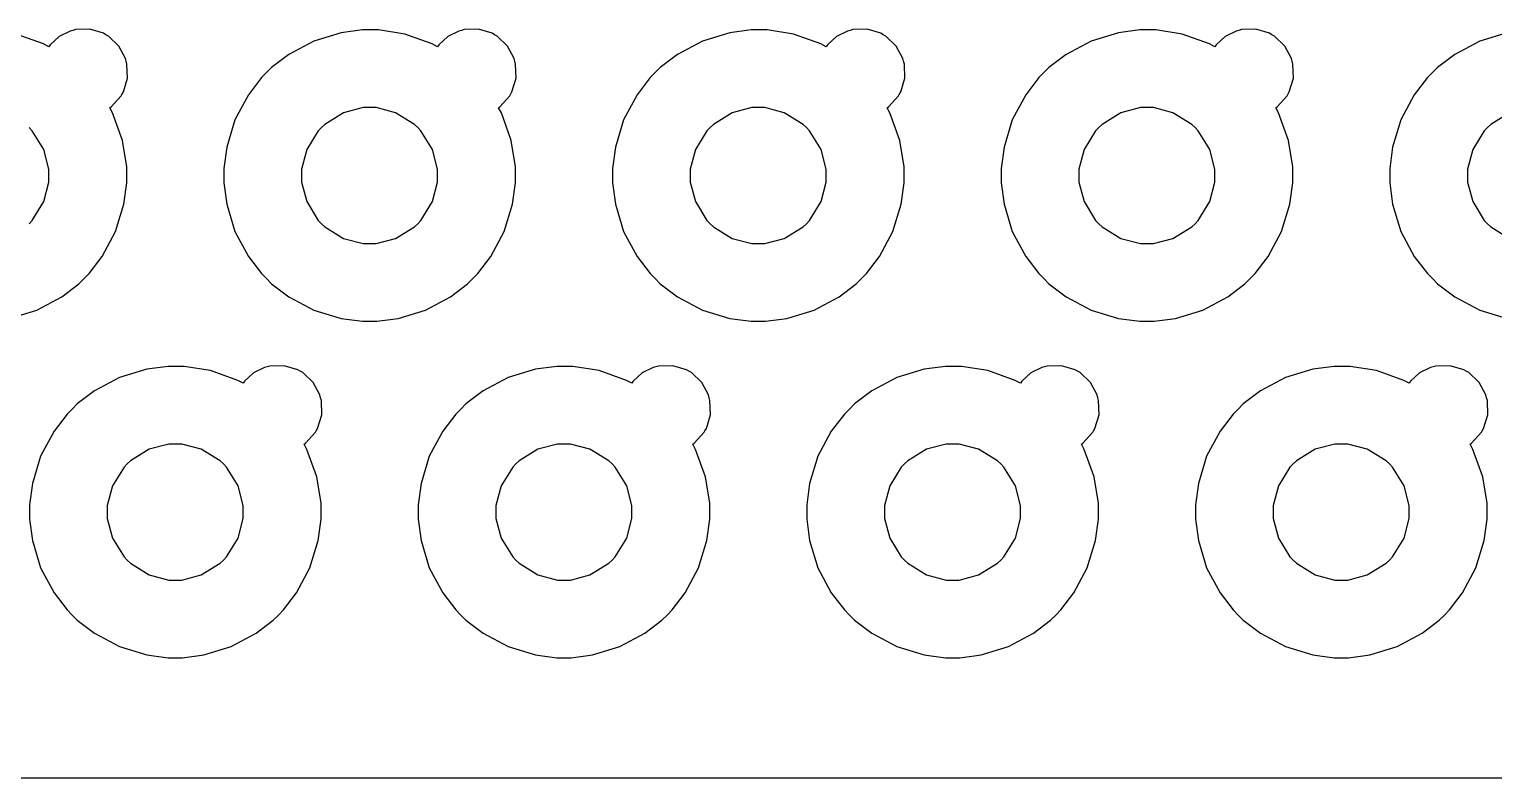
# Model space of a CAD drawing. Extents: x -27 to 273, y -31 to 50.
# Drawn here: x 122.5 to 197.8, y -31 to 7.5 of the extents above; entities that cross this region are included whole.
import ezdxf

# ---------------------------------------------------------------- set-up
doc = ezdxf.new("R2010")
doc.units = 0
doc.layers.get('0').update_dxf_attribs({"linetype": 'CONTINUOUS'})

msp = doc.modelspace()

# ---------------------------------------------------------------- linework, layer by layer
at = {"color": 0}
for p, q in [((123.224, 6.77855), (121.805, 7.28017)), ((124.033, 7.16167), (123.566, 6.74137)), ((124.597, 7.44418), (124.033, 7.16167)), ((124.721, 7.47723), (124.597, 7.44418)), ((124.864, 7.51583), (124.721, 7.47723)), ((125.597, 7.53512), (124.864, 7.51583)), ((126.299, 7.32702), (125.597, 7.53512)), ((126.428, 7.25124), (126.299, 7.32702)), ((126.556, 7.17684), (126.428, 7.25124)), ((127.088, 6.67385), (126.556, 7.17684)), ((137.129, 6.93014), (135.839, 6.24113)), ((138.529, 7.35598), (137.129, 6.93014)), ((139.633, 7.50066), (138.529, 7.35598)), ((140.001, 7.50066), (139.633, 7.50066)), ((140.451, 7.50066), (140.001, 7.50066)), ((141.806, 7.28017), (140.451, 7.50066)), ((143.225, 6.77855), (141.806, 7.28017)), ((144.032, 7.16167), (143.567, 6.74137)), ((144.598, 7.44418), (144.032, 7.16167)), ((144.721, 7.47723), (144.598, 7.44418)), ((144.865, 7.51583), (144.721, 7.47723)), ((145.597, 7.53512), (144.865, 7.51583)), ((146.299, 7.32702), (145.597, 7.53512)), ((146.429, 7.25124), (146.299, 7.32702)), ((146.557, 7.17684), (146.429, 7.25124)), ((147.088, 6.67385), (146.557, 7.17684)), ((157.129, 6.93014), (155.838, 6.24113)), ((158.53, 7.35598), (157.129, 6.93014)), ((159.632, 7.50066), (158.53, 7.35598)), ((160, 7.50066), (159.632, 7.50066)), ((160.45, 7.50066), (160, 7.50066)), ((161.805, 7.28017), (160.45, 7.50066)), ((163.225, 6.77855), (161.805, 7.28017)), ((164.032, 7.16167), (163.566, 6.74137)), ((164.597, 7.44418), (164.032, 7.16167)), ((164.721, 7.47723), (164.597, 7.44418)), ((164.864, 7.51583), (164.721, 7.47723)), ((165.596, 7.53512), (164.864, 7.51583)), ((166.299, 7.32702), (165.596, 7.53512)), ((166.429, 7.25124), (166.299, 7.32702)), ((166.557, 7.17684), (166.429, 7.25124)), ((167.089, 6.67385), (166.557, 7.17684)), ((177.129, 6.93014), (175.839, 6.24113)), ((178.529, 7.35598), (177.129, 6.93014)), ((179.631, 7.50066), (178.529, 7.35598)), ((179.999, 7.50066), (179.631, 7.50066)), ((180.45, 7.50066), (179.999, 7.50066)), ((181.805, 7.28017), (180.45, 7.50066)), ((183.224, 6.77855), (181.805, 7.28017)), ((184.033, 7.16167), (183.566, 6.74137)), ((184.597, 7.44418), (184.033, 7.16167)), ((184.72, 7.47723), (184.597, 7.44418)), ((184.864, 7.51583), (184.72, 7.47723)), ((185.597, 7.53512), (184.864, 7.51583)), ((186.298, 7.32702), (185.597, 7.53512)), ((186.428, 7.25124), (186.298, 7.32702)), ((186.556, 7.17684), (186.428, 7.25124)), ((187.088, 6.67385), (186.556, 7.17684)), ((197.128, 6.93014), (195.839, 6.24113)), ((198.529, 7.35598), (197.128, 6.93014)), ((123.492, 6.63801), (123.224, 6.77855)), ((123.566, 6.74137), (123.492, 6.63801)), ((127.438, 6.03031), (127.088, 6.67385)), ((127.477, 5.8856), (127.438, 6.03031)), ((135.839, 6.24113), (134.955, 5.56451)), ((143.492, 6.63801), (143.225, 6.77855)), ((143.567, 6.74137), (143.492, 6.63801)), ((147.438, 6.03031), (147.088, 6.67385)), ((147.476, 5.8856), (147.438, 6.03031)), ((155.838, 6.24113), (154.956, 5.56451)), ((163.492, 6.63801), (163.225, 6.77855)), ((163.566, 6.74137), (163.492, 6.63801)), ((167.439, 6.03031), (167.089, 6.67385)), ((167.477, 5.8856), (167.439, 6.03031)), ((175.839, 6.24113), (174.956, 5.56451)), ((183.491, 6.63801), (183.224, 6.77855)), ((183.566, 6.74137), (183.491, 6.63801)), ((187.438, 6.03031), (187.088, 6.67385)), ((187.477, 5.8856), (187.438, 6.03031)), ((195.839, 6.24113), (194.955, 5.56451)), ((127.515, 5.74227), (127.477, 5.8856)), ((127.533, 5.01054), (127.515, 5.74227)), ((134.696, 5.30408), (134.436, 5.045)), ((134.955, 5.56451), (134.696, 5.30408)), ((147.515, 5.74227), (147.476, 5.8856)), ((147.533, 5.01054), (147.515, 5.74227)), ((154.697, 5.30408), (154.437, 5.045)), ((154.956, 5.56451), (154.697, 5.30408)), ((167.516, 5.74227), (167.477, 5.8856)), ((167.533, 5.01054), (167.516, 5.74227)), ((174.697, 5.30408), (174.436, 5.045)), ((174.956, 5.56451), (174.697, 5.30408)), ((187.515, 5.74227), (187.477, 5.8856)), ((187.533, 5.01054), (187.515, 5.74227)), ((194.696, 5.30408), (194.436, 5.045)), ((194.955, 5.56451), (194.696, 5.30408)), ((127.327, 4.30773), (127.533, 5.01054)), ((134.436, 5.045), (133.759, 4.16168)), ((147.326, 4.30773), (147.533, 5.01054)), ((154.437, 5.045), (153.76, 4.16168)), ((167.327, 4.30773), (167.533, 5.01054)), ((174.436, 5.045), (173.76, 4.16168)), ((187.326, 4.30773), (187.533, 5.01054)), ((194.436, 5.045), (193.759, 4.16168)), ((126.699, 3.53741), (127.212, 4.11067)), ((127.212, 4.11067), (127.252, 4.17823)), ((127.252, 4.17823), (127.327, 4.30773)), ((133.759, 4.16168), (133.07, 2.87045)), ((146.699, 3.53741), (147.212, 4.11067)), ((147.212, 4.11067), (147.252, 4.17823)), ((147.252, 4.17823), (147.326, 4.30773)), ((153.76, 4.16168), (153.071, 2.87045)), ((166.7, 3.53741), (167.212, 4.11067)), ((167.212, 4.11067), (167.253, 4.17823)), ((167.253, 4.17823), (167.327, 4.30773)), ((173.76, 4.16168), (173.071, 2.87045)), ((186.7, 3.53741), (187.212, 4.11067)), ((187.212, 4.11067), (187.252, 4.17823)), ((187.252, 4.17823), (187.326, 4.30773)), ((193.759, 4.16168), (193.07, 2.87045)), ((126.638, 3.49195), (126.699, 3.53741)), ((126.777, 3.22599), (126.638, 3.49195)), ((127.278, 1.80661), (126.777, 3.22599)), ((138.66, 3.23426), (137.69, 2.63894)), ((139.664, 3.50022), (138.66, 3.23426)), ((140.001, 3.50022), (139.664, 3.50022)), ((140.334, 3.50022), (140.001, 3.50022)), ((141.339, 3.23426), (140.334, 3.50022)), ((142.31, 2.63894), (141.339, 3.23426)), ((146.637, 3.49195), (146.699, 3.53741)), ((146.778, 3.22599), (146.637, 3.49195)), ((147.279, 1.80661), (146.778, 3.22599)), ((158.659, 3.23426), (157.689, 2.63894)), ((159.664, 3.50022), (158.659, 3.23426)), ((160, 3.50022), (159.664, 3.50022)), ((160.335, 3.50022), (160, 3.50022)), ((161.339, 3.23426), (160.335, 3.50022)), ((162.311, 2.63894), (161.339, 3.23426)), ((166.638, 3.49195), (166.7, 3.53741)), ((166.777, 3.22599), (166.638, 3.49195)), ((167.279, 1.80661), (166.777, 3.22599)), ((178.66, 3.23426), (177.69, 2.63894)), ((179.664, 3.50022), (178.66, 3.23426)), ((179.999, 3.50022), (179.664, 3.50022)), ((180.334, 3.50022), (179.999, 3.50022)), ((181.339, 3.23426), (180.334, 3.50022)), ((182.31, 2.63894), (181.339, 3.23426)), ((186.637, 3.49195), (186.7, 3.53741)), ((186.778, 3.22599), (186.637, 3.49195)), ((187.279, 1.80661), (186.778, 3.22599)), ((198.659, 3.23426), (197.689, 2.63894)), ((122.639, 2.31097), (122.475, 2.47496)), ((123.232, 1.34083), (122.639, 2.31097)), ((133.07, 2.87045), (132.644, 1.47037)), ((137.36, 2.31097), (136.766, 1.34083)), ((137.525, 2.47496), (137.36, 2.31097)), ((137.69, 2.63894), (137.525, 2.47496)), ((142.475, 2.47496), (142.31, 2.63894)), ((142.639, 2.31097), (142.475, 2.47496)), ((143.233, 1.34083), (142.639, 2.31097)), ((153.071, 2.87045), (152.645, 1.47037)), ((157.361, 2.31097), (156.766, 1.34083)), ((157.525, 2.47496), (157.361, 2.31097)), ((157.689, 2.63894), (157.525, 2.47496)), ((162.475, 2.47496), (162.311, 2.63894)), ((162.639, 2.31097), (162.475, 2.47496)), ((163.233, 1.34083), (162.639, 2.31097)), ((173.071, 2.87045), (172.645, 1.47037)), ((177.36, 2.31097), (176.766, 1.34083)), ((177.526, 2.47496), (177.36, 2.31097)), ((177.69, 2.63894), (177.526, 2.47496)), ((182.474, 2.47496), (182.31, 2.63894)), ((182.638, 2.31097), (182.474, 2.47496)), ((183.232, 1.34083), (182.638, 2.31097)), ((193.07, 2.87045), (192.644, 1.47037)), ((197.361, 2.31097), (196.766, 1.34083)), ((197.525, 2.47496), (197.361, 2.31097)), ((197.689, 2.63894), (197.525, 2.47496)), ((127.5, 0.452), (127.278, 1.80661)), ((147.5, 0.452), (147.279, 1.80661)), ((167.501, 0.452), (167.279, 1.80661)), ((187.5, 0.452), (187.279, 1.80661)), ((123.5, 0.33624), (123.232, 1.34083)), ((132.644, 1.47037), (132.5, 0.36794)), ((136.766, 1.34083), (136.5, 0.33624)), ((143.5, 0.33624), (143.233, 1.34083)), ((152.645, 1.47037), (152.501, 0.36794)), ((156.766, 1.34083), (156.5, 0.33624)), ((163.5, 0.33624), (163.233, 1.34083)), ((172.645, 1.47037), (172.5, 0.36794)), ((176.766, 1.34083), (176.5, 0.33624)), ((183.499, 0.33624), (183.232, 1.34083)), ((192.644, 1.47037), (192.5, 0.36794)), ((196.766, 1.34083), (196.5, 0.33624)), ((123.5, 0), (123.5, 0.33624)), ((123.5, -0.33486), (123.5, 0)), ((127.5, 0), (127.5, 0.452)), ((127.5, -0.36656), (127.5, 0)), ((132.5, 0.36794), (132.5, 0)), ((132.5, 0), (132.5, -0.36656)), ((136.5, 0.33624), (136.5, 0)), ((136.5, 0), (136.5, -0.33486)), ((143.5, 0), (143.5, 0.33624)), ((143.5, -0.33486), (143.5, 0)), ((147.5, 0), (147.5, 0.452)), ((147.5, -0.36656), (147.5, 0)), ((152.501, 0.36794), (152.501, 0)), ((152.501, 0), (152.501, -0.36656)), ((156.5, 0.33624), (156.5, 0)), ((156.5, 0), (156.5, -0.33486)), ((163.5, 0), (163.5, 0.33624)), ((163.5, -0.33486), (163.5, 0)), ((167.501, 0), (167.501, 0.452)), ((167.501, -0.36656), (167.501, 0)), ((172.5, 0.36794), (172.5, 0)), ((172.5, 0), (172.5, -0.36656)), ((176.5, 0.33624), (176.5, 0)), ((176.5, 0), (176.5, -0.33486)), ((183.499, 0), (183.499, 0.33624)), ((183.499, -0.33486), (183.499, 0)), ((187.5, 0), (187.5, 0.452)), ((187.5, -0.36656), (187.5, 0)), ((192.5, 0.36794), (192.5, 0)), ((192.5, 0), (192.5, -0.36656)), ((196.5, 0.33624), (196.5, 0)), ((196.5, 0), (196.5, -0.33486)), ((123.232, -1.33945), (123.5, -0.33486)), ((127.354, -1.46899), (127.5, -0.36656)), ((132.5, -0.36656), (132.644, -1.46899)), ((136.5, -0.33486), (136.766, -1.33945)), ((143.233, -1.33945), (143.5, -0.33486)), ((147.354, -1.46899), (147.5, -0.36656)), ((152.501, -0.36656), (152.645, -1.46899)), ((156.5, -0.33486), (156.766, -1.33945)), ((163.233, -1.33945), (163.5, -0.33486)), ((167.355, -1.46899), (167.501, -0.36656)), ((172.5, -0.36656), (172.645, -1.46899)), ((176.5, -0.33486), (176.766, -1.33945)), ((183.232, -1.33945), (183.499, -0.33486)), ((187.354, -1.46899), (187.5, -0.36656)), ((192.5, -0.36656), (192.644, -1.46899)), ((196.5, -0.33486), (196.766, -1.33945)), ((122.639, -2.31097), (123.232, -1.33945)), ((126.928, -2.86907), (127.354, -1.46899)), ((132.644, -1.46899), (133.07, -2.86907)), ((136.766, -1.33945), (137.36, -2.31097)), ((142.639, -2.31097), (143.233, -1.33945)), ((146.928, -2.86907), (147.354, -1.46899)), ((152.645, -1.46899), (153.071, -2.86907)), ((156.766, -1.33945), (157.361, -2.31097)), ((162.639, -2.31097), (163.233, -1.33945)), ((166.929, -2.86907), (167.355, -1.46899)), ((172.645, -1.46899), (173.071, -2.86907)), ((176.766, -1.33945), (177.36, -2.31097)), ((182.638, -2.31097), (183.232, -1.33945)), ((186.928, -2.86907), (187.354, -1.46899)), ((192.644, -1.46899), (193.07, -2.86907)), ((196.766, -1.33945), (197.361, -2.31097)), ((122.475, -2.47496), (122.639, -2.31097)), ((126.239, -4.16031), (126.928, -2.86907)), ((133.07, -2.86907), (133.759, -4.16031)), ((137.36, -2.31097), (137.525, -2.47496)), ((137.525, -2.47496), (137.69, -2.63894)), ((137.69, -2.63894), (138.66, -3.23288)), ((141.339, -3.23288), (142.31, -2.63894)), ((142.31, -2.63894), (142.475, -2.47496)), ((142.475, -2.47496), (142.639, -2.31097)), ((146.239, -4.16031), (146.928, -2.86907)), ((153.071, -2.86907), (153.76, -4.16031)), ((157.361, -2.31097), (157.525, -2.47496)), ((157.525, -2.47496), (157.689, -2.63894)), ((157.689, -2.63894), (158.659, -3.23288)), ((161.339, -3.23288), (162.311, -2.63894)), ((162.311, -2.63894), (162.475, -2.47496)), ((162.475, -2.47496), (162.639, -2.31097)), ((166.239, -4.16031), (166.929, -2.86907)), ((173.071, -2.86907), (173.76, -4.16031)), ((177.36, -2.31097), (177.526, -2.47496)), ((177.526, -2.47496), (177.69, -2.63894)), ((177.69, -2.63894), (178.66, -3.23288)), ((181.339, -3.23288), (182.31, -2.63894)), ((182.31, -2.63894), (182.474, -2.47496)), ((182.474, -2.47496), (182.638, -2.31097)), ((186.239, -4.16031), (186.928, -2.86907)), ((193.07, -2.86907), (193.759, -4.16031)), ((197.361, -2.31097), (197.525, -2.47496)), ((197.525, -2.47496), (197.689, -2.63894)), ((197.689, -2.63894), (198.659, -3.23288)), ((138.66, -3.23288), (139.664, -3.50022)), ((139.664, -3.50022), (140.001, -3.50022)), ((140.001, -3.50022), (140.334, -3.50022)), ((140.334, -3.50022), (141.339, -3.23288)), ((158.659, -3.23288), (159.664, -3.50022)), ((159.664, -3.50022), (160, -3.50022)), ((160, -3.50022), (160.335, -3.50022)), ((160.335, -3.50022), (161.339, -3.23288)), ((178.66, -3.23288), (179.664, -3.50022)), ((179.664, -3.50022), (179.999, -3.50022)), ((179.999, -3.50022), (180.334, -3.50022)), ((180.334, -3.50022), (181.339, -3.23288)), ((125.563, -5.04363), (126.239, -4.16031)), ((133.759, -4.16031), (134.436, -5.04363)), ((145.562, -5.04363), (146.239, -4.16031)), ((153.76, -4.16031), (154.437, -5.04363)), ((165.563, -5.04363), (166.239, -4.16031)), ((173.76, -4.16031), (174.436, -5.04363)), ((185.563, -5.04363), (186.239, -4.16031)), ((193.759, -4.16031), (194.436, -5.04363)), ((125.303, -5.30408), (125.563, -5.04363)), ((134.436, -5.04363), (134.696, -5.30408)), ((145.303, -5.30408), (145.562, -5.04363)), ((154.437, -5.04363), (154.697, -5.30408)), ((165.304, -5.30408), (165.563, -5.04363)), ((174.436, -5.04363), (174.697, -5.30408)), ((185.304, -5.30408), (185.563, -5.04363)), ((194.436, -5.04363), (194.696, -5.30408)), ((124.16, -6.23976), (125.043, -5.56313)), ((125.043, -5.56313), (125.303, -5.30408)), ((134.696, -5.30408), (134.955, -5.56313)), ((134.955, -5.56313), (135.839, -6.23976)), ((144.161, -6.23976), (145.043, -5.56313)), ((145.043, -5.56313), (145.303, -5.30408)), ((154.697, -5.30408), (154.956, -5.56313)), ((154.956, -5.56313), (155.838, -6.23976)), ((164.16, -6.23976), (165.044, -5.56313)), ((165.044, -5.56313), (165.304, -5.30408)), ((174.697, -5.30408), (174.956, -5.56313)), ((174.956, -5.56313), (175.839, -6.23976)), ((184.16, -6.23976), (185.043, -5.56313)), ((185.043, -5.56313), (185.304, -5.30408)), ((194.696, -5.30408), (194.955, -5.56313)), ((194.955, -5.56313), (195.839, -6.23976)), ((122.87, -6.92877), (124.16, -6.23976)), ((135.839, -6.23976), (137.129, -6.92877)), ((142.869, -6.92877), (144.161, -6.23976)), ((155.838, -6.23976), (157.129, -6.92877)), ((162.869, -6.92877), (164.16, -6.23976)), ((175.839, -6.23976), (177.129, -6.92877)), ((182.87, -6.92877), (184.16, -6.23976)), ((195.839, -6.23976), (197.128, -6.92877)), ((121.47, -7.35461), (122.87, -6.92877)), ((137.129, -6.92877), (138.529, -7.35461)), ((138.529, -7.35461), (139.633, -7.50066)), ((139.633, -7.50066), (140.001, -7.50066)), ((140.001, -7.50066), (140.367, -7.50066)), ((140.367, -7.50066), (141.47, -7.35461)), ((141.47, -7.35461), (142.869, -6.92877)), ((157.129, -6.92877), (158.53, -7.35461)), ((158.53, -7.35461), (159.632, -7.50066)), ((159.632, -7.50066), (160, -7.50066)), ((160, -7.50066), (160.366, -7.50066)), ((160.366, -7.50066), (161.469, -7.35461)), ((161.469, -7.35461), (162.869, -6.92877)), ((177.129, -6.92877), (178.529, -7.35461)), ((178.529, -7.35461), (179.631, -7.50066)), ((179.631, -7.50066), (179.999, -7.50066)), ((179.999, -7.50066), (180.366, -7.50066)), ((180.366, -7.50066), (181.47, -7.35461)), ((181.47, -7.35461), (182.87, -6.92877)), ((197.128, -6.92877), (198.529, -7.35461)), ((135.596, -9.78546), (134.864, -9.80475)), ((136.299, -9.99352), (135.596, -9.78546)), ((155.597, -9.78546), (154.864, -9.80475)), ((156.299, -9.99352), (155.597, -9.78546)), ((175.597, -9.78546), (174.865, -9.80475)), ((176.299, -9.99352), (175.597, -9.78546)), ((195.596, -9.78546), (194.864, -9.80475)), ((196.299, -9.99352), (195.596, -9.78546)), ((127.129, -10.3904), (125.838, -11.0794)), ((128.53, -9.9646), (127.129, -10.3904)), ((129.632, -9.81989), (128.53, -9.9646)), ((130, -9.81989), (129.632, -9.81989)), ((130.451, -9.81989), (130, -9.81989)), ((131.805, -10.0404), (130.451, -9.81989)), ((133.225, -10.542), (131.805, -10.0404)), ((133.492, -10.6826), (133.225, -10.542)), ((134.032, -10.1589), (133.566, -10.5792)), ((134.597, -9.8764), (134.032, -10.1589)), ((134.721, -9.84331), (134.597, -9.8764)), ((134.864, -9.80475), (134.721, -9.84331)), ((136.429, -10.0693), (136.299, -9.99352)), ((136.557, -10.1437), (136.429, -10.0693)), ((137.089, -10.6467), (136.557, -10.1437)), ((147.129, -10.3904), (145.838, -11.0794)), ((148.529, -9.9646), (147.129, -10.3904)), ((149.631, -9.81989), (148.529, -9.9646)), ((149.999, -9.81989), (149.631, -9.81989)), ((150.45, -9.81989), (149.999, -9.81989)), ((151.805, -10.0404), (150.45, -9.81989)), ((153.224, -10.542), (151.805, -10.0404)), ((153.491, -10.6826), (153.224, -10.542)), ((154.033, -10.1589), (153.566, -10.5792)), ((154.597, -9.8764), (154.033, -10.1589)), ((154.721, -9.84331), (154.597, -9.8764)), ((154.864, -9.80475), (154.721, -9.84331)), ((156.428, -10.0693), (156.299, -9.99352)), ((156.556, -10.1437), (156.428, -10.0693)), ((157.088, -10.6467), (156.556, -10.1437)), ((167.128, -10.3904), (165.839, -11.0794)), ((168.529, -9.9646), (167.128, -10.3904)), ((169.632, -9.81989), (168.529, -9.9646)), ((170, -9.81989), (169.632, -9.81989)), ((170.451, -9.81989), (170, -9.81989)), ((171.806, -10.0404), (170.451, -9.81989)), ((173.225, -10.542), (171.806, -10.0404)), ((173.492, -10.6826), (173.225, -10.542)), ((174.032, -10.1589), (173.567, -10.5792)), ((174.597, -9.8764), (174.032, -10.1589)), ((174.721, -9.84331), (174.597, -9.8764)), ((174.865, -9.80475), (174.721, -9.84331)), ((176.429, -10.0693), (176.299, -9.99352)), ((176.557, -10.1437), (176.429, -10.0693)), ((177.087, -10.6467), (176.557, -10.1437)), ((187.129, -10.3904), (185.838, -11.0794)), ((188.529, -9.9646), (187.129, -10.3904)), ((189.632, -9.81989), (188.529, -9.9646)), ((190, -9.81989), (189.632, -9.81989)), ((190.45, -9.81989), (190, -9.81989)), ((191.805, -10.0404), (190.45, -9.81989)), ((193.225, -10.542), (191.805, -10.0404)), ((193.492, -10.6826), (193.225, -10.542)), ((194.033, -10.1589), (193.566, -10.5792)), ((194.597, -9.8764), (194.033, -10.1589)), ((194.721, -9.84331), (194.597, -9.8764)), ((194.864, -9.80475), (194.721, -9.84331)), ((196.428, -10.0693), (196.299, -9.99352)), ((196.557, -10.1437), (196.428, -10.0693)), ((197.088, -10.6467), (196.557, -10.1437)), ((125.838, -11.0794), (124.955, -11.756)), ((133.566, -10.5792), (133.492, -10.6826)), ((137.439, -11.2903), (137.089, -10.6467)), ((137.477, -11.435), (137.439, -11.2903)), ((145.838, -11.0794), (144.956, -11.756)), ((153.566, -10.5792), (153.491, -10.6826)), ((157.438, -11.2903), (157.088, -10.6467)), ((157.477, -11.435), (157.438, -11.2903)), ((165.839, -11.0794), (164.955, -11.756)), ((173.567, -10.5792), (173.492, -10.6826)), ((177.438, -11.2903), (177.087, -10.6467)), ((177.476, -11.435), (177.438, -11.2903)), ((185.838, -11.0794), (184.956, -11.756)), ((193.566, -10.5792), (193.492, -10.6826)), ((197.438, -11.2903), (197.088, -10.6467)), ((197.477, -11.435), (197.438, -11.2903)), ((124.696, -12.0165), (124.435, -12.2756)), ((124.955, -11.756), (124.696, -12.0165)), ((137.516, -11.5783), (137.477, -11.435)), ((137.534, -12.31), (137.516, -11.5783)), ((144.697, -12.0165), (144.436, -12.2756)), ((144.956, -11.756), (144.697, -12.0165)), ((157.515, -11.5783), (157.477, -11.435)), ((157.533, -12.31), (157.515, -11.5783)), ((164.696, -12.0165), (164.436, -12.2756)), ((164.955, -11.756), (164.696, -12.0165)), ((177.515, -11.5783), (177.476, -11.435)), ((177.533, -12.31), (177.515, -11.5783)), ((184.697, -12.0165), (184.437, -12.2756)), ((184.956, -11.756), (184.697, -12.0165)), ((197.516, -11.5783), (197.477, -11.435)), ((197.534, -12.31), (197.516, -11.5783)), ((124.435, -12.2756), (123.759, -13.1589)), ((137.326, -13.0128), (137.534, -12.31)), ((144.436, -12.2756), (143.76, -13.1589)), ((157.327, -13.0128), (157.533, -12.31)), ((164.436, -12.2756), (163.759, -13.1589)), ((177.326, -13.0128), (177.533, -12.31)), ((184.437, -12.2756), (183.76, -13.1589)), ((197.327, -13.0128), (197.534, -12.31)), ((123.759, -13.1589), (123.07, -14.4501)), ((136.699, -13.7831), (137.211, -13.2099)), ((137.211, -13.2099), (137.251, -13.1423)), ((137.251, -13.1423), (137.326, -13.0128)), ((143.76, -13.1589), (143.071, -14.4501)), ((156.7, -13.7831), (157.212, -13.2099)), ((157.212, -13.2099), (157.252, -13.1423)), ((157.252, -13.1423), (157.327, -13.0128)), ((163.759, -13.1589), (163.07, -14.4501)), ((176.699, -13.7831), (177.212, -13.2099)), ((177.212, -13.2099), (177.251, -13.1423)), ((177.251, -13.1423), (177.326, -13.0128)), ((183.76, -13.1589), (183.071, -14.4501)), ((196.7, -13.7831), (197.212, -13.2099)), ((197.212, -13.2099), (197.253, -13.1423)), ((197.253, -13.1423), (197.327, -13.0128)), ((128.659, -14.0863), (127.689, -14.6816)), ((129.664, -13.8204), (128.659, -14.0863)), ((130, -13.8204), (129.664, -13.8204)), ((130.335, -13.8204), (130, -13.8204)), ((131.34, -14.0863), (130.335, -13.8204)), ((132.311, -14.6816), (131.34, -14.0863)), ((136.638, -13.8286), (136.699, -13.7831)), ((136.777, -14.0946), (136.638, -13.8286)), ((137.279, -15.514), (136.777, -14.0946)), ((148.66, -14.0863), (147.689, -14.6816)), ((149.665, -13.8204), (148.66, -14.0863)), ((149.999, -13.8204), (149.665, -13.8204)), ((150.334, -13.8204), (149.999, -13.8204)), ((151.339, -14.0863), (150.334, -13.8204)), ((152.31, -14.6816), (151.339, -14.0863)), ((156.638, -13.8286), (156.7, -13.7831)), ((156.777, -14.0946), (156.638, -13.8286)), ((157.278, -15.514), (156.777, -14.0946)), ((168.66, -14.0863), (167.689, -14.6816)), ((169.664, -13.8204), (168.66, -14.0863)), ((170, -13.8204), (169.664, -13.8204)), ((170.334, -13.8204), (170, -13.8204)), ((171.339, -14.0863), (170.334, -13.8204)), ((172.31, -14.6816), (171.339, -14.0863)), ((176.638, -13.8286), (176.699, -13.7831)), ((176.778, -14.0946), (176.638, -13.8286)), ((177.279, -15.514), (176.778, -14.0946)), ((188.66, -14.0863), (187.689, -14.6816)), ((189.665, -13.8204), (188.66, -14.0863)), ((190, -13.8204), (189.665, -13.8204)), ((190.335, -13.8204), (190, -13.8204)), ((191.339, -14.0863), (190.335, -13.8204)), ((192.311, -14.6816), (191.339, -14.0863)), ((196.638, -13.8286), (196.7, -13.7831)), ((196.777, -14.0946), (196.638, -13.8286)), ((197.279, -15.514), (196.777, -14.0946)), ((123.07, -14.4501), (122.644, -15.8502)), ((127.361, -15.0096), (126.766, -15.9797)), ((127.525, -14.8456), (127.361, -15.0096)), ((127.689, -14.6816), (127.525, -14.8456)), ((132.475, -14.8456), (132.311, -14.6816)), ((132.639, -15.0096), (132.475, -14.8456)), ((133.233, -15.9797), (132.639, -15.0096)), ((143.071, -14.4501), (142.645, -15.8502)), ((147.361, -15.0096), (146.766, -15.9797)), ((147.525, -14.8456), (147.361, -15.0096)), ((147.689, -14.6816), (147.525, -14.8456)), ((152.474, -14.8456), (152.31, -14.6816)), ((152.638, -15.0096), (152.474, -14.8456)), ((153.232, -15.9797), (152.638, -15.0096)), ((163.07, -14.4501), (162.644, -15.8502)), ((167.361, -15.0096), (166.766, -15.9797)), ((167.525, -14.8456), (167.361, -15.0096)), ((167.689, -14.6816), (167.525, -14.8456)), ((172.475, -14.8456), (172.31, -14.6816)), ((172.639, -15.0096), (172.475, -14.8456)), ((173.233, -15.9797), (172.639, -15.0096)), ((183.071, -14.4501), (182.645, -15.8502)), ((187.361, -15.0096), (186.765, -15.9797)), ((187.525, -14.8456), (187.361, -15.0096)), ((187.689, -14.6816), (187.525, -14.8456)), ((192.475, -14.8456), (192.311, -14.6816)), ((192.639, -15.0096), (192.475, -14.8456)), ((193.233, -15.9797), (192.639, -15.0096)), ((137.501, -16.8686), (137.279, -15.514)), ((157.5, -16.8686), (157.278, -15.514)), ((177.499, -16.8686), (177.279, -15.514)), ((197.501, -16.8686), (197.279, -15.514)), ((122.644, -15.8502), (122.499, -16.9526)), ((126.766, -15.9797), (126.5, -16.9843)), ((133.5, -16.9843), (133.233, -15.9797)), ((142.645, -15.8502), (142.5, -16.9526)), ((146.766, -15.9797), (146.501, -16.9843)), ((153.5, -16.9843), (153.232, -15.9797)), ((162.644, -15.8502), (162.5, -16.9526)), ((166.766, -15.9797), (166.5, -16.9843)), ((173.501, -16.9843), (173.233, -15.9797)), ((182.645, -15.8502), (182.5, -16.9526)), ((186.765, -15.9797), (186.499, -16.9843)), ((193.5, -16.9843), (193.233, -15.9797)), ((122.499, -16.9526), (122.499, -17.3206)), ((122.499, -17.3206), (122.499, -17.6871)), ((126.5, -16.9843), (126.5, -17.3206)), ((126.5, -17.3206), (126.5, -17.6554)), ((133.5, -17.3206), (133.5, -16.9843)), ((133.5, -17.6554), (133.5, -17.3206)), ((137.501, -17.3206), (137.501, -16.8686)), ((137.501, -17.6871), (137.501, -17.3206)), ((142.5, -16.9526), (142.5, -17.3206)), ((142.5, -17.3206), (142.5, -17.6871)), ((146.501, -16.9843), (146.501, -17.3206)), ((146.501, -17.3206), (146.501, -17.6554)), ((153.5, -17.3206), (153.5, -16.9843)), ((153.5, -17.6554), (153.5, -17.3206)), ((157.5, -17.3206), (157.5, -16.8686)), ((157.5, -17.6871), (157.5, -17.3206)), ((162.5, -16.9526), (162.5, -17.3206)), ((162.5, -17.3206), (162.5, -17.6871)), ((166.5, -16.9843), (166.5, -17.3206)), ((166.5, -17.3206), (166.5, -17.6554)), ((173.501, -17.3206), (173.501, -16.9843)), ((173.501, -17.6554), (173.501, -17.3206)), ((177.499, -17.3206), (177.499, -16.8686)), ((177.499, -17.6871), (177.499, -17.3206)), ((182.5, -16.9526), (182.5, -17.3206)), ((182.5, -17.3206), (182.5, -17.6871)), ((186.499, -16.9843), (186.499, -17.3206)), ((186.499, -17.3206), (186.499, -17.6554)), ((193.5, -17.3206), (193.5, -16.9843)), ((193.5, -17.6554), (193.5, -17.3206)), ((197.501, -17.3206), (197.501, -16.8686)), ((197.501, -17.6871), (197.501, -17.3206)), ((122.499, -17.6871), (122.644, -18.7895)), ((126.5, -17.6554), (126.766, -18.66)), ((133.233, -18.66), (133.5, -17.6554)), ((137.355, -18.7895), (137.501, -17.6871)), ((142.5, -17.6871), (142.645, -18.7895)), ((146.501, -17.6554), (146.766, -18.66)), ((153.232, -18.66), (153.5, -17.6554)), ((157.354, -18.7895), (157.5, -17.6871)), ((162.5, -17.6871), (162.644, -18.7895)), ((166.5, -17.6554), (166.766, -18.66)), ((173.233, -18.66), (173.501, -17.6554)), ((177.353, -18.7895), (177.499, -17.6871)), ((182.5, -17.6871), (182.645, -18.7895)), ((186.499, -17.6554), (186.765, -18.66)), ((193.233, -18.66), (193.5, -17.6554)), ((197.354, -18.7895), (197.501, -17.6871)), ((122.644, -18.7895), (123.07, -20.1896)), ((126.766, -18.66), (127.361, -19.6315)), ((132.639, -19.6315), (133.233, -18.66)), ((136.929, -20.1896), (137.355, -18.7895)), ((142.645, -18.7895), (143.071, -20.1896)), ((146.766, -18.66), (147.361, -19.6315)), ((152.638, -19.6315), (153.232, -18.66)), ((156.928, -20.1896), (157.354, -18.7895)), ((162.644, -18.7895), (163.07, -20.1896)), ((166.766, -18.66), (167.361, -19.6315)), ((172.639, -19.6315), (173.233, -18.66)), ((176.928, -20.1896), (177.353, -18.7895)), ((182.645, -18.7895), (183.071, -20.1896)), ((186.765, -18.66), (187.361, -19.6315)), ((192.639, -19.6315), (193.233, -18.66)), ((196.929, -20.1896), (197.354, -18.7895)), ((123.07, -20.1896), (123.759, -21.4809)), ((127.361, -19.6315), (127.525, -19.7955)), ((127.525, -19.7955), (127.689, -19.9595)), ((127.689, -19.9595), (128.659, -20.5534)), ((131.34, -20.5534), (132.311, -19.9595)), ((132.311, -19.9595), (132.475, -19.7955)), ((132.475, -19.7955), (132.639, -19.6315)), ((136.24, -21.4809), (136.929, -20.1896)), ((143.071, -20.1896), (143.76, -21.4809)), ((147.361, -19.6315), (147.525, -19.7955)), ((147.525, -19.7955), (147.689, -19.9595)), ((147.689, -19.9595), (148.66, -20.5534)), ((151.339, -20.5534), (152.31, -19.9595)), ((152.31, -19.9595), (152.474, -19.7955)), ((152.474, -19.7955), (152.638, -19.6315)), ((156.239, -21.4809), (156.928, -20.1896)), ((163.07, -20.1896), (163.759, -21.4809)), ((167.361, -19.6315), (167.525, -19.7955)), ((167.525, -19.7955), (167.689, -19.9595)), ((167.689, -19.9595), (168.66, -20.5534)), ((171.339, -20.5534), (172.31, -19.9595)), ((172.31, -19.9595), (172.475, -19.7955)), ((172.475, -19.7955), (172.639, -19.6315)), ((176.239, -21.4809), (176.928, -20.1896)), ((183.071, -20.1896), (183.76, -21.4809)), ((187.361, -19.6315), (187.525, -19.7955)), ((187.525, -19.7955), (187.689, -19.9595)), ((187.689, -19.9595), (188.66, -20.5534)), ((191.339, -20.5534), (192.311, -19.9595)), ((192.311, -19.9595), (192.475, -19.7955)), ((192.475, -19.7955), (192.639, -19.6315)), ((196.24, -21.4809), (196.929, -20.1896)), ((128.659, -20.5534), (129.664, -20.8208)), ((129.664, -20.8208), (130, -20.8208)), ((130, -20.8208), (130.335, -20.8208)), ((130.335, -20.8208), (131.34, -20.5534)), ((148.66, -20.5534), (149.665, -20.8208)), ((149.665, -20.8208), (149.999, -20.8208)), ((149.999, -20.8208), (150.334, -20.8208)), ((150.334, -20.8208), (151.339, -20.5534)), ((168.66, -20.5534), (169.664, -20.8208)), ((169.664, -20.8208), (170, -20.8208)), ((170, -20.8208), (170.334, -20.8208)), ((170.334, -20.8208), (171.339, -20.5534)), ((188.66, -20.5534), (189.665, -20.8208)), ((189.665, -20.8208), (190, -20.8208)), ((190, -20.8208), (190.335, -20.8208)), ((190.335, -20.8208), (191.339, -20.5534)), ((123.759, -21.4809), (124.435, -22.3642)), ((135.563, -22.3642), (136.24, -21.4809)), ((143.76, -21.4809), (144.436, -22.3642)), ((155.563, -22.3642), (156.239, -21.4809)), ((163.759, -21.4809), (164.436, -22.3642)), ((175.562, -22.3642), (176.239, -21.4809)), ((183.76, -21.4809), (184.437, -22.3642)), ((195.563, -22.3642), (196.24, -21.4809)), ((124.435, -22.3642), (124.696, -22.6246)), ((135.304, -22.6246), (135.563, -22.3642)), ((144.436, -22.3642), (144.697, -22.6246)), ((155.303, -22.6246), (155.563, -22.3642)), ((164.436, -22.3642), (164.696, -22.6246)), ((175.303, -22.6246), (175.562, -22.3642)), ((184.437, -22.3642), (184.697, -22.6246)), ((195.304, -22.6246), (195.563, -22.3642)), ((124.696, -22.6246), (124.955, -22.8837)), ((124.955, -22.8837), (125.838, -23.5603)), ((134.16, -23.5603), (135.044, -22.8837)), ((135.044, -22.8837), (135.304, -22.6246)), ((144.697, -22.6246), (144.956, -22.8837)), ((144.956, -22.8837), (145.838, -23.5603)), ((154.16, -23.5603), (155.043, -22.8837)), ((155.043, -22.8837), (155.303, -22.6246)), ((164.696, -22.6246), (164.955, -22.8837)), ((164.955, -22.8837), (165.839, -23.5603)), ((174.161, -23.5603), (175.043, -22.8837)), ((175.043, -22.8837), (175.303, -22.6246)), ((184.697, -22.6246), (184.956, -22.8837)), ((184.956, -22.8837), (185.838, -23.5603)), ((194.16, -23.5603), (195.043, -22.8837)), ((195.043, -22.8837), (195.304, -22.6246)), ((125.838, -23.5603), (127.129, -24.2493)), ((132.869, -24.2493), (134.16, -23.5603)), ((145.838, -23.5603), (147.129, -24.2493)), ((152.87, -24.2493), (154.16, -23.5603)), ((165.839, -23.5603), (167.128, -24.2493)), ((172.869, -24.2493), (174.161, -23.5603)), ((185.838, -23.5603), (187.129, -24.2493)), ((192.869, -24.2493), (194.16, -23.5603)), ((127.129, -24.2493), (128.53, -24.6751)), ((128.53, -24.6751), (129.632, -24.8212)), ((129.632, -24.8212), (130, -24.8212)), ((130, -24.8212), (130.367, -24.8212)), ((130.367, -24.8212), (131.469, -24.6751)), ((131.469, -24.6751), (132.869, -24.2493)), ((147.129, -24.2493), (148.529, -24.6751)), ((148.529, -24.6751), (149.631, -24.8212)), ((149.631, -24.8212), (149.999, -24.8212)), ((149.999, -24.8212), (150.366, -24.8212)), ((150.366, -24.8212), (151.47, -24.6751)), ((151.47, -24.6751), (152.87, -24.2493)), ((167.128, -24.2493), (168.529, -24.6751)), ((168.529, -24.6751), (169.632, -24.8212)), ((169.632, -24.8212), (170, -24.8212)), ((170, -24.8212), (170.367, -24.8212)), ((170.367, -24.8212), (171.469, -24.6751)), ((171.469, -24.6751), (172.869, -24.2493)), ((187.129, -24.2493), (188.529, -24.6751)), ((188.529, -24.6751), (189.632, -24.8212)), ((189.632, -24.8212), (190, -24.8212)), ((190, -24.8212), (190.366, -24.8212)), ((190.366, -24.8212), (191.469, -24.6751)), ((191.469, -24.6751), (192.869, -24.2493)), ((48, -31.0003), (216.75, -31.0003))]:
    msp.add_line(p, q, dxfattribs=at)

doc.saveas('drawing.dxf')
